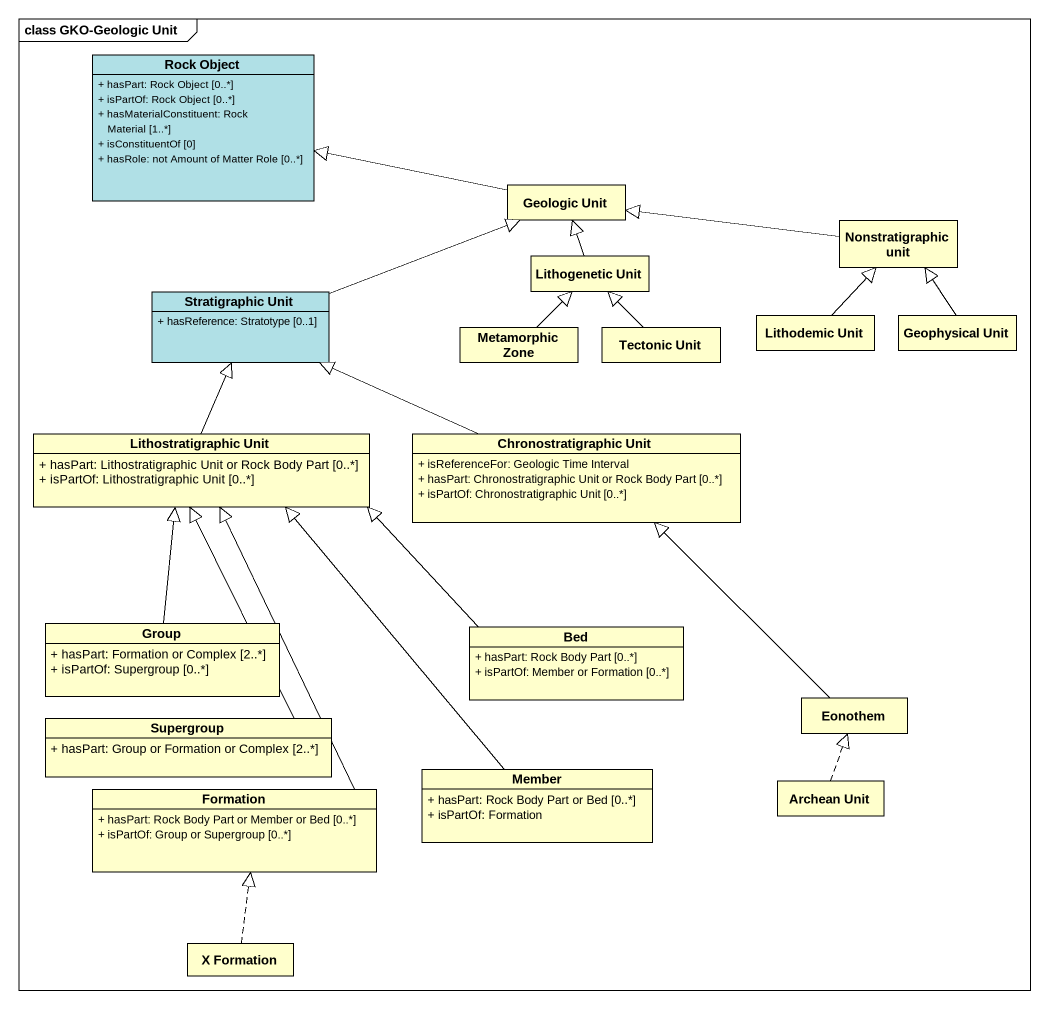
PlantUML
@startuml
mainframe class GKO-Geologic Unit
hide circle
hide empty members
skinparam classAttributeIconSize 0
class "Rock Object" as Rock_Object #B0E0E6 {
  + hasPart: Rock Object [0..*]
  + isPartOf: Rock Object [0..*]
  + hasMaterialConstituent: Rock Material [1..*]
  + isConstituentOf [0]
  + hasRole: not Amount of Matter Role [0..*]
}
class "Geologic Unit" as Geologic_Unit
class "Nonstratigraphic unit" as Nonstratigraphic_unit
class "Lithogenetic Unit" as Lithogenetic_Unit
class "Stratigraphic Unit" as Stratigraphic_Unit #B0E0E6 {
  + hasReference: Stratotype [0..1]
}
class "Metamorphic Zone" as Metamorphic_Zone
class "Tectonic Unit" as Tectonic_Unit
class "Lithodemic Unit" as Lithodemic_Unit
class "Geophysical Unit" as Geophysical_Unit
class "Lithostratigraphic Unit" as Lithostratigraphic_Unit {
  + hasPart: Lithostratigraphic Unit or Rock Body Part [0..*]
  + isPartOf: Lithostratigraphic Unit [0..*]
}
class "Chronostratigraphic Unit" as Chronostratigraphic_Unit {
  + isReferenceFor: Geologic Time Interval
  + hasPart: Chronostratigraphic Unit or Rock Body Part [0..*]
  + isPartOf: Chronostratigraphic Unit [0..*]
}
class "Group" as Group_ {
  + hasPart: Formation or Complex [2..*]
  + isPartOf: Supergroup [0..*]
}
class Bed {
  + hasPart: Rock Body Part [0..*]
  + isPartOf: Member or Formation [0..*]
}
class Eonothem
class Supergroup {
  + hasPart: Group or Formation or Complex [2..*]
}
class Formation {
  + hasPart: Rock Body Part or Member or Bed [0..*]
  + isPartOf: Group or Supergroup [0..*]
}
class Member {
  + hasPart: Rock Body Part or Bed [0..*]
  + isPartOf: Formation
}
class "Archean Unit" as Archean_Unit
class "X Formation" as X_Formation
Geologic_Unit -left-|> Rock_Object
Nonstratigraphic_unit -left-|> Geologic_Unit
Lithogenetic_Unit -up-|> Geologic_Unit
Stratigraphic_Unit -right-|> Geologic_Unit
Metamorphic_Zone -up-|> Lithogenetic_Unit
Tectonic_Unit -up-|> Lithogenetic_Unit
Lithodemic_Unit -up-|> Nonstratigraphic_unit
Geophysical_Unit -up-|> Nonstratigraphic_unit
Lithostratigraphic_Unit -up-|> Stratigraphic_Unit
Chronostratigraphic_Unit -left-|> Stratigraphic_Unit
Group_ -up-|> Lithostratigraphic_Unit
Bed -left-|> Lithostratigraphic_Unit
Eonothem -up-|> Chronostratigraphic_Unit
Supergroup -up-|> Lithostratigraphic_Unit
Formation -up-|> Lithostratigraphic_Unit
Member -up-|> Lithostratigraphic_Unit
Archean_Unit .up.|> Eonothem
X_Formation .up.|> Formation
@enduml
